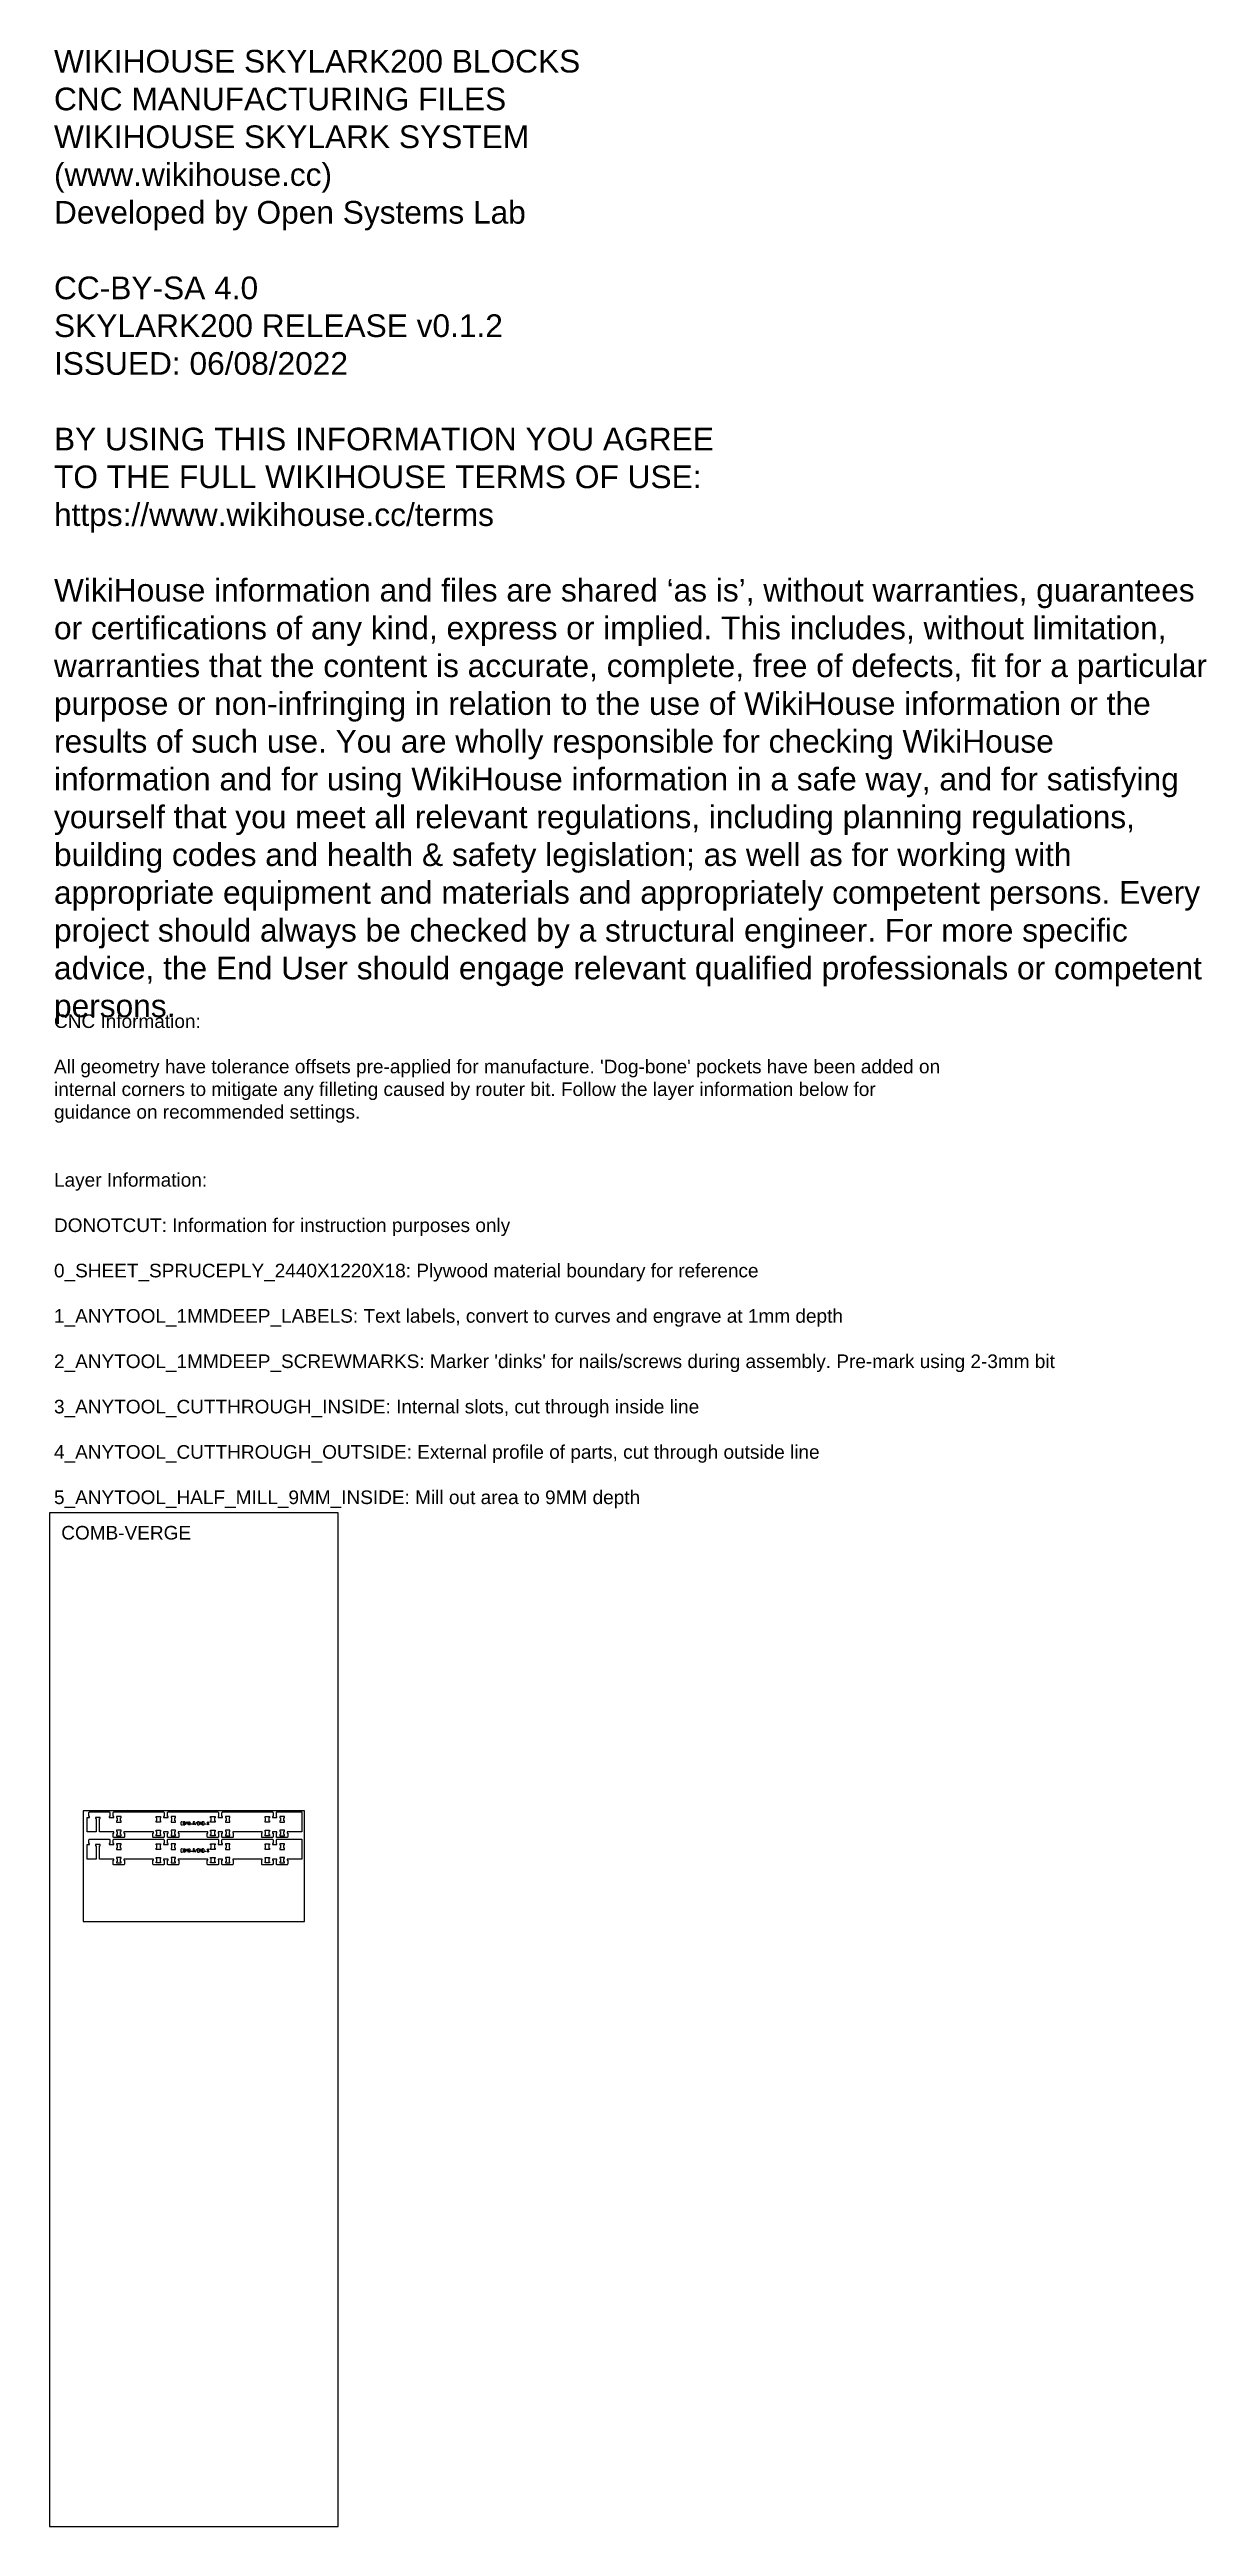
# Model space of a CAD drawing. Header units: millimetres. Extents: x 0 to 12757, y 0 to 27318.
import ezdxf

# ---------------------------------------------------------------- set-up
doc = ezdxf.new("R2010")
doc.units = ezdxf.units.MM
for name, color, linetype, true_color in [('0_SHEET_SPRUCEPLY_2440X122', 1, 'Continuous', 0xff0000), ('1_ANYTOOL_1MMDEEP_LABELS_S', 2, 'Continuous', 0xffff00), ('3_ANYTOOL_CUTTHROUGH_INSID', 4, 'Continuous', 0x00ffff), ('4_ANYTOOL_CUTTHROUGH_OUTSI', 5, 'Continuous', 0x0000ff), ('DONOTCUT', 7, 'Continuous', 0xffffff)]:
    doc.layers.add(name, color=color, linetype=linetype, true_color=true_color)
doc.styles.add('Arial', font='')
doc.styles.get('Arial').set_extended_font_data('Arial')

msp = doc.modelspace()

# ---------------------------------------------------------------- linework, layer by layer
at = {"layer": '0_SHEET_SPRUCEPLY_2440X122'}
msp.add_lwpolyline([(372, 7891), (372, 6671), (2812, 6671), (2812, 7891)], close=True, dxfattribs=at)
at = {"layer": '1_ANYTOOL_1MMDEEP_LABELS_S', "color": 2, "true_color": 0xffff00}
for points in [[(1465, 7773), (1455, 7773, 0.414214), (1449, 7767), (1449, 7743, 0.414214), (1455, 7737), (1465, 7737)], [(1533, 7757), (1543, 7757, -1), (1543, 7737), (1533, 7737), (1533, 7773), (1543, 7773, -1), (1543, 7757)], [(1583, 7753), (1593, 7753, 1), (1593, 7773), (1583, 7773), (1583, 7737)], [(1465, 7472), (1455, 7472, 0.414214), (1449, 7466), (1449, 7442, 0.414214), (1455, 7436), (1465, 7436)], [(1533, 7456), (1543, 7456, -1), (1543, 7436), (1533, 7436), (1533, 7472), (1543, 7472, -1), (1543, 7456)], [(1583, 7452), (1593, 7452, 1), (1593, 7472), (1583, 7472), (1583, 7436)]]:
    msp.add_lwpolyline(points, format="xyb", dxfattribs=at)
for points in [[(1473, 7747, 1), (1493, 7747), (1493, 7763, 1), (1473, 7763)], [(1696, 7773), (1684, 7773), (1684, 7737), (1696, 7737, 0.414214), (1704, 7745), (1704, 7765, 0.414214)], [(1473, 7446, 1), (1493, 7446), (1493, 7462, 1), (1473, 7462)], [(1696, 7472), (1684, 7472), (1684, 7436), (1696, 7436, 0.414214), (1704, 7444), (1704, 7464, 0.414214)]]:
    msp.add_lwpolyline(points, format="xyb", close=True, dxfattribs=at)
for points in [[(1501, 7737), (1501, 7773), (1513, 7753), (1525, 7773), (1525, 7737)], [(1561, 7749), (1577, 7749)], [(1603, 7737), (1595, 7753)], [(1608, 7737), (1624, 7773)], [(1648, 7773), (1632, 7773), (1632, 7737), (1648, 7737)], [(1644, 7757), (1632, 7757)], [(1656, 7737), (1656, 7773), (1676, 7737), (1676, 7773)], [(1712, 7749), (1728, 7749)], [(1733, 7773), (1757, 7737)], [(1757, 7773), (1733, 7737)], [(1501, 7436), (1501, 7472), (1513, 7452), (1525, 7472), (1525, 7436)], [(1561, 7448), (1577, 7448)], [(1603, 7436), (1595, 7452)], [(1608, 7436), (1624, 7472)], [(1648, 7472), (1632, 7472), (1632, 7436), (1648, 7436)], [(1644, 7456), (1632, 7456)], [(1656, 7436), (1656, 7472), (1676, 7436), (1676, 7472)], [(1712, 7448), (1728, 7448)], [(1757, 7472), (1733, 7436)], [(1733, 7472), (1757, 7436)]]:
    msp.add_lwpolyline(points, dxfattribs=at)
at = {"layer": '3_ANYTOOL_CUTTHROUGH_INSID', "color": 4, "true_color": 0x00ffff}
for points in [[(789, 7781), (783, 7781), (783, 7816), (789, 7816), (789, 7829), (740, 7829), (740, 7816), (746, 7816), (746, 7781), (740, 7781), (740, 7768), (789, 7768)], [(789, 7781), (783, 7781), (783, 7816), (789, 7816), (789, 7829), (740, 7829), (740, 7816), (746, 7816), (746, 7781), (740, 7781), (740, 7768), (789, 7768)], [(789, 7666), (789, 7679), (740, 7679), (740, 7666), (746, 7666), (746, 7631), (740, 7631), (740, 7618), (789, 7618), (789, 7631), (783, 7631), (783, 7666)], [(789, 7666), (789, 7679), (740, 7679), (740, 7666), (746, 7666), (746, 7631), (740, 7631), (740, 7618), (789, 7618), (789, 7631), (783, 7631), (783, 7666)], [(1176, 7781), (1182, 7781), (1182, 7816), (1176, 7816), (1176, 7829), (1225, 7829), (1225, 7816), (1219, 7816), (1219, 7781), (1225, 7781), (1225, 7768), (1176, 7768)], [(1176, 7781), (1182, 7781), (1182, 7816), (1176, 7816), (1176, 7829), (1225, 7829), (1225, 7816), (1219, 7816), (1219, 7781), (1225, 7781), (1225, 7768), (1176, 7768)], [(1176, 7666), (1176, 7679), (1225, 7679), (1225, 7666), (1219, 7666), (1219, 7631), (1225, 7631), (1225, 7618), (1176, 7618), (1176, 7631), (1182, 7631), (1182, 7666)], [(1176, 7666), (1176, 7679), (1225, 7679), (1225, 7666), (1219, 7666), (1219, 7631), (1225, 7631), (1225, 7618), (1176, 7618), (1176, 7631), (1182, 7631), (1182, 7666)], [(1389, 7781), (1383, 7781), (1383, 7816), (1389, 7816), (1389, 7829), (1340, 7829), (1340, 7816), (1346, 7816), (1346, 7781), (1340, 7781), (1340, 7768), (1389, 7768)], [(1389, 7781), (1383, 7781), (1383, 7816), (1389, 7816), (1389, 7829), (1340, 7829), (1340, 7816), (1346, 7816), (1346, 7781), (1340, 7781), (1340, 7768), (1389, 7768)], [(1389, 7666), (1389, 7679), (1340, 7679), (1340, 7666), (1346, 7666), (1346, 7631), (1340, 7631), (1340, 7618), (1389, 7618), (1389, 7631), (1383, 7631), (1383, 7666)], [(1389, 7666), (1389, 7679), (1340, 7679), (1340, 7666), (1346, 7666), (1346, 7631), (1340, 7631), (1340, 7618), (1389, 7618), (1389, 7631), (1383, 7631), (1383, 7666)], [(1776, 7781), (1782, 7781), (1782, 7816), (1776, 7816), (1776, 7829), (1825, 7829), (1825, 7816), (1819, 7816), (1819, 7781), (1825, 7781), (1825, 7768), (1776, 7768)], [(1776, 7781), (1782, 7781), (1782, 7816), (1776, 7816), (1776, 7829), (1825, 7829), (1825, 7816), (1819, 7816), (1819, 7781), (1825, 7781), (1825, 7768), (1776, 7768)], [(1776, 7666), (1776, 7679), (1825, 7679), (1825, 7666), (1819, 7666), (1819, 7631), (1825, 7631), (1825, 7618), (1776, 7618), (1776, 7631), (1782, 7631), (1782, 7666)], [(1776, 7666), (1776, 7679), (1825, 7679), (1825, 7666), (1819, 7666), (1819, 7631), (1825, 7631), (1825, 7618), (1776, 7618), (1776, 7631), (1782, 7631), (1782, 7666)], [(1989, 7781), (1983, 7781), (1983, 7816), (1989, 7816), (1989, 7829), (1940, 7829), (1940, 7816), (1946, 7816), (1946, 7781), (1940, 7781), (1940, 7768), (1989, 7768)], [(1989, 7781), (1983, 7781), (1983, 7816), (1989, 7816), (1989, 7829), (1940, 7829), (1940, 7816), (1946, 7816), (1946, 7781), (1940, 7781), (1940, 7768), (1989, 7768)], [(1989, 7666), (1989, 7679), (1940, 7679), (1940, 7666), (1946, 7666), (1946, 7631), (1940, 7631), (1940, 7618), (1989, 7618), (1989, 7631), (1983, 7631), (1983, 7666)], [(1989, 7666), (1989, 7679), (1940, 7679), (1940, 7666), (1946, 7666), (1946, 7631), (1940, 7631), (1940, 7618), (1989, 7618), (1989, 7631), (1983, 7631), (1983, 7666)], [(2376, 7781), (2382, 7781), (2382, 7816), (2376, 7816), (2376, 7829), (2425, 7829), (2425, 7816), (2419, 7816), (2419, 7781), (2425, 7781), (2425, 7768), (2376, 7768)], [(2376, 7781), (2382, 7781), (2382, 7816), (2376, 7816), (2376, 7829), (2425, 7829), (2425, 7816), (2419, 7816), (2419, 7781), (2425, 7781), (2425, 7768), (2376, 7768)], [(2376, 7666), (2376, 7679), (2425, 7679), (2425, 7666), (2419, 7666), (2419, 7631), (2425, 7631), (2425, 7618), (2376, 7618), (2376, 7631), (2382, 7631), (2382, 7666)], [(2376, 7666), (2376, 7679), (2425, 7679), (2425, 7666), (2419, 7666), (2419, 7631), (2425, 7631), (2425, 7618), (2376, 7618), (2376, 7631), (2382, 7631), (2382, 7666)], [(2589, 7781), (2583, 7781), (2583, 7816), (2589, 7816), (2589, 7829), (2540, 7829), (2540, 7816), (2546, 7816), (2546, 7781), (2540, 7781), (2540, 7768), (2589, 7768)], [(2589, 7781), (2583, 7781), (2583, 7816), (2589, 7816), (2589, 7829), (2540, 7829), (2540, 7816), (2546, 7816), (2546, 7781), (2540, 7781), (2540, 7768), (2589, 7768)], [(2589, 7666), (2589, 7679), (2540, 7679), (2540, 7666), (2546, 7666), (2546, 7631), (2540, 7631), (2540, 7618), (2589, 7618), (2589, 7631), (2583, 7631), (2583, 7666)], [(2589, 7666), (2589, 7679), (2540, 7679), (2540, 7666), (2546, 7666), (2546, 7631), (2540, 7631), (2540, 7618), (2589, 7618), (2589, 7631), (2583, 7631), (2583, 7666)], [(789, 7481), (783, 7481), (783, 7516), (789, 7516), (789, 7529), (740, 7529), (740, 7516), (746, 7516), (746, 7481), (740, 7481), (740, 7468), (789, 7468)], [(789, 7481), (783, 7481), (783, 7516), (789, 7516), (789, 7529), (740, 7529), (740, 7516), (746, 7516), (746, 7481), (740, 7481), (740, 7468), (789, 7468)], [(789, 7366), (789, 7379), (740, 7379), (740, 7366), (746, 7366), (746, 7331), (740, 7331), (740, 7318), (789, 7318), (789, 7331), (783, 7331), (783, 7366)], [(789, 7366), (789, 7379), (740, 7379), (740, 7366), (746, 7366), (746, 7331), (740, 7331), (740, 7318), (789, 7318), (789, 7331), (783, 7331), (783, 7366)], [(1176, 7481), (1182, 7481), (1182, 7516), (1176, 7516), (1176, 7529), (1225, 7529), (1225, 7516), (1219, 7516), (1219, 7481), (1225, 7481), (1225, 7468), (1176, 7468)], [(1176, 7481), (1182, 7481), (1182, 7516), (1176, 7516), (1176, 7529), (1225, 7529), (1225, 7516), (1219, 7516), (1219, 7481), (1225, 7481), (1225, 7468), (1176, 7468)], [(1176, 7366), (1176, 7379), (1225, 7379), (1225, 7366), (1219, 7366), (1219, 7331), (1225, 7331), (1225, 7318), (1176, 7318), (1176, 7331), (1182, 7331), (1182, 7366)], [(1176, 7366), (1176, 7379), (1225, 7379), (1225, 7366), (1219, 7366), (1219, 7331), (1225, 7331), (1225, 7318), (1176, 7318), (1176, 7331), (1182, 7331), (1182, 7366)], [(1389, 7481), (1383, 7481), (1383, 7516), (1389, 7516), (1389, 7529), (1340, 7529), (1340, 7516), (1346, 7516), (1346, 7481), (1340, 7481), (1340, 7468), (1389, 7468)], [(1389, 7481), (1383, 7481), (1383, 7516), (1389, 7516), (1389, 7529), (1340, 7529), (1340, 7516), (1346, 7516), (1346, 7481), (1340, 7481), (1340, 7468), (1389, 7468)], [(1389, 7366), (1389, 7379), (1340, 7379), (1340, 7366), (1346, 7366), (1346, 7331), (1340, 7331), (1340, 7318), (1389, 7318), (1389, 7331), (1383, 7331), (1383, 7366)], [(1389, 7366), (1389, 7379), (1340, 7379), (1340, 7366), (1346, 7366), (1346, 7331), (1340, 7331), (1340, 7318), (1389, 7318), (1389, 7331), (1383, 7331), (1383, 7366)], [(1776, 7481), (1782, 7481), (1782, 7516), (1776, 7516), (1776, 7529), (1825, 7529), (1825, 7516), (1819, 7516), (1819, 7481), (1825, 7481), (1825, 7468), (1776, 7468)], [(1776, 7481), (1782, 7481), (1782, 7516), (1776, 7516), (1776, 7529), (1825, 7529), (1825, 7516), (1819, 7516), (1819, 7481), (1825, 7481), (1825, 7468), (1776, 7468)], [(1776, 7366), (1776, 7379), (1825, 7379), (1825, 7366), (1819, 7366), (1819, 7331), (1825, 7331), (1825, 7318), (1776, 7318), (1776, 7331), (1782, 7331), (1782, 7366)], [(1776, 7366), (1776, 7379), (1825, 7379), (1825, 7366), (1819, 7366), (1819, 7331), (1825, 7331), (1825, 7318), (1776, 7318), (1776, 7331), (1782, 7331), (1782, 7366)], [(1989, 7481), (1983, 7481), (1983, 7516), (1989, 7516), (1989, 7529), (1940, 7529), (1940, 7516), (1946, 7516), (1946, 7481), (1940, 7481), (1940, 7468), (1989, 7468)], [(1989, 7481), (1983, 7481), (1983, 7516), (1989, 7516), (1989, 7529), (1940, 7529), (1940, 7516), (1946, 7516), (1946, 7481), (1940, 7481), (1940, 7468), (1989, 7468)], [(1989, 7366), (1989, 7379), (1940, 7379), (1940, 7366), (1946, 7366), (1946, 7331), (1940, 7331), (1940, 7318), (1989, 7318), (1989, 7331), (1983, 7331), (1983, 7366)], [(1989, 7366), (1989, 7379), (1940, 7379), (1940, 7366), (1946, 7366), (1946, 7331), (1940, 7331), (1940, 7318), (1989, 7318), (1989, 7331), (1983, 7331), (1983, 7366)], [(2376, 7481), (2382, 7481), (2382, 7516), (2376, 7516), (2376, 7529), (2425, 7529), (2425, 7516), (2419, 7516), (2419, 7481), (2425, 7481), (2425, 7468), (2376, 7468)], [(2376, 7481), (2382, 7481), (2382, 7516), (2376, 7516), (2376, 7529), (2425, 7529), (2425, 7516), (2419, 7516), (2419, 7481), (2425, 7481), (2425, 7468), (2376, 7468)], [(2376, 7366), (2376, 7379), (2425, 7379), (2425, 7366), (2419, 7366), (2419, 7331), (2425, 7331), (2425, 7318), (2376, 7318), (2376, 7331), (2382, 7331), (2382, 7366)], [(2376, 7366), (2376, 7379), (2425, 7379), (2425, 7366), (2419, 7366), (2419, 7331), (2425, 7331), (2425, 7318), (2376, 7318), (2376, 7331), (2382, 7331), (2382, 7366)], [(2589, 7481), (2583, 7481), (2583, 7516), (2589, 7516), (2589, 7529), (2540, 7529), (2540, 7516), (2546, 7516), (2546, 7481), (2540, 7481), (2540, 7468), (2589, 7468)], [(2589, 7481), (2583, 7481), (2583, 7516), (2589, 7516), (2589, 7529), (2540, 7529), (2540, 7516), (2546, 7516), (2546, 7481), (2540, 7481), (2540, 7468), (2589, 7468)], [(2589, 7366), (2589, 7379), (2540, 7379), (2540, 7366), (2546, 7366), (2546, 7331), (2540, 7331), (2540, 7318), (2589, 7318), (2589, 7331), (2583, 7331), (2583, 7366)], [(2589, 7366), (2589, 7379), (2540, 7379), (2540, 7366), (2546, 7366), (2546, 7331), (2540, 7331), (2540, 7318), (2589, 7318), (2589, 7331), (2583, 7331), (2583, 7366)]]:
    msp.add_lwpolyline(points, close=True, dxfattribs=at)
at = {"layer": '4_ANYTOOL_CUTTHROUGH_OUTSI', "color": 5, "true_color": 0x0000ff}
for points in [[(658, 7820), (707, 7820), (707, 7832), (701, 7832), (701, 7870), (701, 7870, -0.414214), (712, 7882), (1252, 7882, -0.414214), (1264, 7870), (1264, 7832), (1258, 7832), (1258, 7820), (1307, 7820), (1307, 7832), (1301, 7832), (1301, 7870), (1301, 7870, -0.198912), (1304, 7878, -0.198912), (1312, 7882), (1852, 7882, -0.198912), (1861, 7878, -0.198912), (1864, 7870), (1864, 7832), (1858, 7832), (1858, 7820), (1907, 7820), (1907, 7832), (1901, 7832), (1901, 7870), (1901, 7870, -0.198912), (1904, 7878, -0.198912), (1912, 7882), (2452, 7882, -0.198912), (2461, 7878, -0.198912), (2464, 7870), (2464, 7832), (2458, 7832), (2458, 7820), (2507, 7820), (2507, 7820), (2507, 7832), (2501, 7832), (2501, 7870), (2501, 7870, -0.414214), (2512, 7882), (2782, 7882), (2782, 7661), (2620, 7661), (2620, 7648), (2626, 7648), (2626, 7608), (2626, 7608, -0.414214), (2614, 7597), (2512, 7597), (2512, 7597), (2512, 7597), (2512, 7597), (2511, 7597), (2511, 7597), (2511, 7597), (2511, 7597), (2510, 7597), (2510, 7597), (2510, 7597), (2509, 7597), (2509, 7597), (2509, 7597), (2509, 7597), (2508, 7597), (2508, 7597), (2508, 7598), (2508, 7598), (2507, 7598), (2507, 7598), (2507, 7598), (2507, 7598), (2506, 7598), (2506, 7599), (2506, 7599), (2506, 7599), (2505, 7599), (2505, 7599), (2505, 7599), (2505, 7600), (2504, 7600), (2504, 7600), (2504, 7600), (2504, 7601), (2504, 7601), (2503, 7601), (2503, 7601), (2503, 7601), (2503, 7602), (2503, 7602), (2502, 7602), (2502, 7602), (2502, 7603), (2502, 7603), (2502, 7603), (2502, 7604), (2502, 7604), (2502, 7604), (2501, 7604), (2501, 7605), (2501, 7605), (2501, 7605), (2501, 7605), (2501, 7606), (2501, 7606), (2501, 7606), (2501, 7607), (2501, 7607), (2501, 7607), (2501, 7607), (2501, 7608), (2501, 7608), (2501, 7608), (2501, 7608), (2501, 7648), (2507, 7648), (2507, 7661), (2458, 7661), (2458, 7648), (2464, 7648), (2464, 7608), (2464, 7608), (2464, 7608), (2464, 7608), (2464, 7608), (2464, 7607), (2464, 7607), (2464, 7607), (2464, 7607), (2464, 7606), (2464, 7606), (2464, 7606), (2464, 7605), (2464, 7605), (2464, 7605), (2464, 7605), (2463, 7604), (2463, 7604), (2463, 7604), (2463, 7604), (2463, 7603), (2463, 7603), (2463, 7603), (2463, 7602), (2462, 7602), (2462, 7602), (2462, 7602), (2462, 7601), (2462, 7601), (2462, 7601), (2461, 7601), (2461, 7601), (2461, 7600), (2461, 7600), (2461, 7600), (2460, 7600), (2460, 7599), (2460, 7599), (2460, 7599), (2459, 7599), (2459, 7599), (2459, 7599), (2459, 7598), (2458, 7598), (2458, 7598), (2458, 7598), (2458, 7598), (2457, 7598), (2457, 7598), (2457, 7597), (2456, 7597), (2456, 7597), (2456, 7597), (2456, 7597), (2455, 7597), (2455, 7597), (2455, 7597), (2455, 7597), (2454, 7597), (2454, 7597), (2454, 7597), (2453, 7597), (2453, 7597), (2453, 7597), (2453, 7597), (2452, 7597), (2350, 7597, -0.414214), (2339, 7608), (2339, 7648), (2345, 7648), (2345, 7661), (2020, 7661), (2020, 7648), (2026, 7648), (2026, 7608), (2026, 7608, -0.414214), (2014, 7597), (1912, 7597), (1912, 7597), (1912, 7597), (1912, 7597), (1911, 7597), (1911, 7597), (1911, 7597), (1911, 7597), (1910, 7597), (1910, 7597), (1910, 7597), (1909, 7597), (1909, 7597), (1909, 7597), (1909, 7597), (1908, 7597), (1908, 7597), (1908, 7598), (1908, 7598), (1907, 7598), (1907, 7598), (1907, 7598), (1907, 7598), (1906, 7598), (1906, 7599), (1906, 7599), (1906, 7599), (1905, 7599), (1905, 7599), (1905, 7599), (1905, 7600), (1904, 7600), (1904, 7600), (1904, 7600), (1904, 7601), (1904, 7601), (1903, 7601), (1903, 7601), (1903, 7601), (1903, 7602), (1903, 7602), (1902, 7602), (1902, 7602), (1902, 7603), (1902, 7603), (1902, 7603), (1902, 7604), (1902, 7604), (1902, 7604), (1901, 7604), (1901, 7605), (1901, 7605), (1901, 7605), (1901, 7605), (1901, 7606), (1901, 7606), (1901, 7606), (1901, 7607), (1901, 7607), (1901, 7607), (1901, 7607), (1901, 7608), (1901, 7608), (1901, 7608), (1901, 7608), (1901, 7648), (1907, 7648), (1907, 7661), (1858, 7661), (1858, 7648), (1864, 7648), (1864, 7608), (1864, 7608), (1864, 7608), (1864, 7608), (1864, 7608), (1864, 7607), (1864, 7607), (1864, 7607), (1864, 7607), (1864, 7606), (1864, 7606), (1864, 7606), (1864, 7605), (1864, 7605), (1864, 7605), (1864, 7605), (1863, 7604), (1863, 7604), (1863, 7604), (1863, 7604), (1863, 7603), (1863, 7603), (1863, 7603), (1863, 7602), (1862, 7602), (1862, 7602), (1862, 7602), (1862, 7601), (1862, 7601), (1862, 7601), (1861, 7601), (1861, 7601), (1861, 7600), (1861, 7600), (1861, 7600), (1860, 7600), (1860, 7599), (1860, 7599), (1860, 7599), (1859, 7599), (1859, 7599), (1859, 7599), (1859, 7598), (1858, 7598), (1858, 7598), (1858, 7598), (1858, 7598), (1857, 7598), (1857, 7598), (1857, 7597), (1856, 7597), (1856, 7597), (1856, 7597), (1856, 7597), (1855, 7597), (1855, 7597), (1855, 7597), (1855, 7597), (1854, 7597), (1854, 7597), (1854, 7597), (1853, 7597), (1853, 7597), (1853, 7597), (1853, 7597), (1852, 7597), (1750, 7597, -0.414214), (1739, 7608), (1739, 7648), (1745, 7648), (1745, 7661), (1420, 7661), (1420, 7648), (1426, 7648), (1426, 7608), (1426, 7608, -0.414214), (1414, 7597), (1312, 7597), (1312, 7597), (1312, 7597), (1312, 7597), (1311, 7597), (1311, 7597), (1311, 7597), (1311, 7597), (1310, 7597), (1310, 7597), (1310, 7597), (1309, 7597), (1309, 7597), (1309, 7597), (1309, 7597), (1308, 7597), (1308, 7597), (1308, 7598), (1308, 7598), (1307, 7598), (1307, 7598), (1307, 7598), (1307, 7598), (1306, 7598), (1306, 7599), (1306, 7599), (1306, 7599), (1305, 7599), (1305, 7599), (1305, 7599), (1305, 7600), (1304, 7600), (1304, 7600), (1304, 7600), (1304, 7601), (1304, 7601), (1303, 7601), (1303, 7601), (1303, 7601), (1303, 7602), (1303, 7602), (1302, 7602), (1302, 7602), (1302, 7603), (1302, 7603), (1302, 7603), (1302, 7604), (1302, 7604), (1302, 7604), (1301, 7604), (1301, 7605), (1301, 7605), (1301, 7605), (1301, 7605), (1301, 7606), (1301, 7606), (1301, 7606), (1301, 7607), (1301, 7607), (1301, 7607), (1301, 7607), (1301, 7608), (1301, 7608), (1301, 7608), (1301, 7608), (1301, 7648), (1307, 7648), (1307, 7661), (1258, 7661), (1258, 7648), (1264, 7648), (1264, 7608), (1264, 7608), (1264, 7608), (1264, 7608), (1264, 7608), (1264, 7607), (1264, 7607), (1264, 7607), (1264, 7607), (1264, 7606), (1264, 7606), (1264, 7606), (1264, 7605), (1264, 7605), (1264, 7605), (1264, 7605), (1263, 7604), (1263, 7604), (1263, 7604), (1263, 7604), (1263, 7603), (1263, 7603), (1263, 7603), (1263, 7602), (1262, 7602), (1262, 7602), (1262, 7602), (1262, 7601), (1262, 7601), (1262, 7601), (1261, 7601), (1261, 7601), (1261, 7600), (1261, 7600), (1261, 7600), (1260, 7600), (1260, 7599), (1260, 7599), (1260, 7599), (1259, 7599), (1259, 7599), (1259, 7599), (1259, 7598), (1258, 7598), (1258, 7598), (1258, 7598), (1258, 7598), (1257, 7598), (1257, 7598), (1257, 7597), (1256, 7597), (1256, 7597), (1256, 7597), (1256, 7597), (1255, 7597), (1255, 7597), (1255, 7597), (1255, 7597), (1254, 7597), (1254, 7597), (1254, 7597), (1253, 7597), (1253, 7597), (1253, 7597), (1253, 7597), (1252, 7597), (1150, 7597, -0.414214), (1139, 7608), (1139, 7648), (1145, 7648), (1145, 7661), (820, 7661), (820, 7648), (826, 7648), (826, 7608), (826, 7608, -0.414214), (814, 7597), (712, 7597), (712, 7597), (712, 7597), (712, 7597), (711, 7597), (711, 7597), (711, 7597), (711, 7597), (710, 7597), (710, 7597), (710, 7597), (709, 7597), (709, 7597), (709, 7597), (709, 7597), (708, 7597), (708, 7597), (708, 7598), (708, 7598), (707, 7598), (707, 7598), (707, 7598), (707, 7598), (706, 7598), (706, 7599), (706, 7599), (706, 7599), (705, 7599), (705, 7599), (705, 7599), (705, 7600), (704, 7600), (704, 7600), (704, 7600), (704, 7601), (704, 7601), (703, 7601), (703, 7601), (703, 7601), (703, 7602), (703, 7602), (702, 7602), (702, 7602), (702, 7603), (702, 7603), (702, 7603), (702, 7604), (702, 7604), (702, 7604), (701, 7604), (701, 7605), (701, 7605), (701, 7605), (701, 7605), (701, 7606), (701, 7606), (701, 7606), (701, 7607), (701, 7607), (701, 7607), (701, 7607), (701, 7608), (701, 7608), (701, 7608), (701, 7608), (701, 7648), (707, 7648), (707, 7661), (551, 7661), (551, 7808), (557, 7808), (557, 7820), (508, 7820), (508, 7808), (514, 7808), (514, 7660), (415, 7660), (415, 7660), (415, 7820), (439, 7820), (439, 7832), (433, 7832), (433, 7870), (433, 7870, -0.414214), (444, 7882), (652, 7882), (653, 7882), (653, 7882), (653, 7882), (653, 7882), (654, 7882), (654, 7882), (654, 7882), (655, 7882), (655, 7882), (655, 7882), (655, 7882), (656, 7881), (656, 7881), (656, 7881), (656, 7881), (657, 7881), (657, 7881), (657, 7881), (658, 7881), (658, 7881), (658, 7880), (658, 7880), (659, 7880), (659, 7880), (659, 7880), (659, 7880), (660, 7880), (660, 7879), (660, 7879), (660, 7879), (660, 7879), (661, 7879), (661, 7878), (661, 7878), (661, 7878), (662, 7878), (662, 7877), (662, 7877), (662, 7877), (662, 7877), (662, 7876), (663, 7876), (663, 7876), (663, 7876), (663, 7875), (663, 7875), (663, 7875), (663, 7875), (663, 7874), (664, 7874), (664, 7874), (664, 7873), (664, 7873), (664, 7873), (664, 7873), (664, 7872), (664, 7872), (664, 7872), (664, 7872), (664, 7871), (664, 7871), (664, 7871), (664, 7871), (664, 7870), (664, 7832), (658, 7832), (658, 7820), (658, 7820), (658, 7820)], [(658, 7520), (707, 7520), (707, 7532), (701, 7532), (701, 7570), (701, 7570, -0.414214), (712, 7582), (1252, 7582, -0.414214), (1264, 7570), (1264, 7532), (1258, 7532), (1258, 7520), (1307, 7520), (1307, 7532), (1301, 7532), (1301, 7570), (1301, 7570, -0.198912), (1304, 7579, -0.198912), (1312, 7582), (1852, 7582, -0.198912), (1861, 7579, -0.198912), (1864, 7570), (1864, 7532), (1858, 7532), (1858, 7520), (1907, 7520), (1907, 7532), (1901, 7532), (1901, 7570), (1901, 7570, -0.198912), (1904, 7579, -0.198912), (1912, 7582), (2452, 7582, -0.198912), (2461, 7579, -0.198912), (2464, 7570), (2464, 7532), (2458, 7532), (2458, 7520), (2507, 7520), (2507, 7520), (2507, 7532), (2501, 7532), (2501, 7570), (2501, 7570, -0.414214), (2512, 7582), (2782, 7582), (2782, 7361), (2620, 7361), (2620, 7348), (2626, 7348), (2626, 7309), (2626, 7309, -0.414214), (2614, 7297), (2512, 7297), (2512, 7297), (2512, 7297), (2512, 7297), (2511, 7297), (2511, 7297), (2511, 7297), (2511, 7297), (2510, 7297), (2510, 7297), (2510, 7297), (2509, 7297), (2509, 7297), (2509, 7297), (2509, 7298), (2508, 7298), (2508, 7298), (2508, 7298), (2508, 7298), (2507, 7298), (2507, 7298), (2507, 7298), (2507, 7299), (2506, 7299), (2506, 7299), (2506, 7299), (2506, 7299), (2505, 7299), (2505, 7300), (2505, 7300), (2505, 7300), (2504, 7300), (2504, 7300), (2504, 7301), (2504, 7301), (2504, 7301), (2503, 7301), (2503, 7301), (2503, 7302), (2503, 7302), (2503, 7302), (2502, 7302), (2502, 7303), (2502, 7303), (2502, 7303), (2502, 7304), (2502, 7304), (2502, 7304), (2502, 7304), (2501, 7305), (2501, 7305), (2501, 7305), (2501, 7305), (2501, 7306), (2501, 7306), (2501, 7306), (2501, 7307), (2501, 7307), (2501, 7307), (2501, 7307), (2501, 7308), (2501, 7308), (2501, 7308), (2501, 7308), (2501, 7309), (2501, 7348), (2507, 7348), (2507, 7361), (2458, 7361), (2458, 7348), (2464, 7348), (2464, 7309), (2464, 7309), (2464, 7308), (2464, 7308), (2464, 7308), (2464, 7308), (2464, 7307), (2464, 7307), (2464, 7307), (2464, 7307), (2464, 7306), (2464, 7306), (2464, 7306), (2464, 7305), (2464, 7305), (2464, 7305), (2463, 7305), (2463, 7304), (2463, 7304), (2463, 7304), (2463, 7304), (2463, 7303), (2463, 7303), (2463, 7303), (2462, 7302), (2462, 7302), (2462, 7302), (2462, 7302), (2462, 7301), (2462, 7301), (2461, 7301), (2461, 7301), (2461, 7301), (2461, 7300), (2461, 7300), (2460, 7300), (2460, 7300), (2460, 7300), (2460, 7299), (2459, 7299), (2459, 7299), (2459, 7299), (2459, 7299), (2458, 7299), (2458, 7298), (2458, 7298), (2458, 7298), (2457, 7298), (2457, 7298), (2457, 7298), (2456, 7298), (2456, 7298), (2456, 7297), (2456, 7297), (2455, 7297), (2455, 7297), (2455, 7297), (2455, 7297), (2454, 7297), (2454, 7297), (2454, 7297), (2453, 7297), (2453, 7297), (2453, 7297), (2453, 7297), (2452, 7297), (2350, 7297, -0.414214), (2339, 7309), (2339, 7348), (2345, 7348), (2345, 7361), (2020, 7361), (2020, 7348), (2026, 7348), (2026, 7309), (2026, 7309, -0.414214), (2014, 7297), (1912, 7297), (1912, 7297), (1912, 7297), (1912, 7297), (1911, 7297), (1911, 7297), (1911, 7297), (1911, 7297), (1910, 7297), (1910, 7297), (1910, 7297), (1909, 7297), (1909, 7297), (1909, 7297), (1909, 7298), (1908, 7298), (1908, 7298), (1908, 7298), (1908, 7298), (1907, 7298), (1907, 7298), (1907, 7298), (1907, 7299), (1906, 7299), (1906, 7299), (1906, 7299), (1906, 7299), (1905, 7299), (1905, 7300), (1905, 7300), (1905, 7300), (1904, 7300), (1904, 7300), (1904, 7301), (1904, 7301), (1904, 7301), (1903, 7301), (1903, 7301), (1903, 7302), (1903, 7302), (1903, 7302), (1902, 7302), (1902, 7303), (1902, 7303), (1902, 7303), (1902, 7304), (1902, 7304), (1902, 7304), (1902, 7304), (1901, 7305), (1901, 7305), (1901, 7305), (1901, 7305), (1901, 7306), (1901, 7306), (1901, 7306), (1901, 7307), (1901, 7307), (1901, 7307), (1901, 7307), (1901, 7308), (1901, 7308), (1901, 7308), (1901, 7308), (1901, 7309), (1901, 7348), (1907, 7348), (1907, 7361), (1858, 7361), (1858, 7348), (1864, 7348), (1864, 7309), (1864, 7309), (1864, 7308), (1864, 7308), (1864, 7308), (1864, 7308), (1864, 7307), (1864, 7307), (1864, 7307), (1864, 7307), (1864, 7306), (1864, 7306), (1864, 7306), (1864, 7305), (1864, 7305), (1864, 7305), (1863, 7305), (1863, 7304), (1863, 7304), (1863, 7304), (1863, 7304), (1863, 7303), (1863, 7303), (1863, 7303), (1862, 7302), (1862, 7302), (1862, 7302), (1862, 7302), (1862, 7301), (1862, 7301), (1861, 7301), (1861, 7301), (1861, 7301), (1861, 7300), (1861, 7300), (1860, 7300), (1860, 7300), (1860, 7300), (1860, 7299), (1859, 7299), (1859, 7299), (1859, 7299), (1859, 7299), (1858, 7299), (1858, 7298), (1858, 7298), (1858, 7298), (1857, 7298), (1857, 7298), (1857, 7298), (1856, 7298), (1856, 7298), (1856, 7297), (1856, 7297), (1855, 7297), (1855, 7297), (1855, 7297), (1855, 7297), (1854, 7297), (1854, 7297), (1854, 7297), (1853, 7297), (1853, 7297), (1853, 7297), (1853, 7297), (1852, 7297), (1750, 7297, -0.414214), (1739, 7309), (1739, 7348), (1745, 7348), (1745, 7361), (1420, 7361), (1420, 7348), (1426, 7348), (1426, 7309), (1426, 7309, -0.414214), (1414, 7297), (1312, 7297), (1312, 7297), (1312, 7297), (1312, 7297), (1311, 7297), (1311, 7297), (1311, 7297), (1311, 7297), (1310, 7297), (1310, 7297), (1310, 7297), (1309, 7297), (1309, 7297), (1309, 7297), (1309, 7298), (1308, 7298), (1308, 7298), (1308, 7298), (1308, 7298), (1307, 7298), (1307, 7298), (1307, 7298), (1307, 7299), (1306, 7299), (1306, 7299), (1306, 7299), (1306, 7299), (1305, 7299), (1305, 7300), (1305, 7300), (1305, 7300), (1304, 7300), (1304, 7300), (1304, 7301), (1304, 7301), (1304, 7301), (1303, 7301), (1303, 7301), (1303, 7302), (1303, 7302), (1303, 7302), (1302, 7302), (1302, 7303), (1302, 7303), (1302, 7303), (1302, 7304), (1302, 7304), (1302, 7304), (1302, 7304), (1301, 7305), (1301, 7305), (1301, 7305), (1301, 7305), (1301, 7306), (1301, 7306), (1301, 7306), (1301, 7307), (1301, 7307), (1301, 7307), (1301, 7307), (1301, 7308), (1301, 7308), (1301, 7308), (1301, 7308), (1301, 7309), (1301, 7348), (1307, 7348), (1307, 7361), (1258, 7361), (1258, 7348), (1264, 7348), (1264, 7309), (1264, 7309), (1264, 7308), (1264, 7308), (1264, 7308), (1264, 7308), (1264, 7307), (1264, 7307), (1264, 7307), (1264, 7307), (1264, 7306), (1264, 7306), (1264, 7306), (1264, 7305), (1264, 7305), (1264, 7305), (1263, 7305), (1263, 7304), (1263, 7304), (1263, 7304), (1263, 7304), (1263, 7303), (1263, 7303), (1263, 7303), (1262, 7302), (1262, 7302), (1262, 7302), (1262, 7302), (1262, 7301), (1262, 7301), (1261, 7301), (1261, 7301), (1261, 7301), (1261, 7300), (1261, 7300), (1260, 7300), (1260, 7300), (1260, 7300), (1260, 7299), (1259, 7299), (1259, 7299), (1259, 7299), (1259, 7299), (1258, 7299), (1258, 7298), (1258, 7298), (1258, 7298), (1257, 7298), (1257, 7298), (1257, 7298), (1256, 7298), (1256, 7298), (1256, 7297), (1256, 7297), (1255, 7297), (1255, 7297), (1255, 7297), (1255, 7297), (1254, 7297), (1254, 7297), (1254, 7297), (1253, 7297), (1253, 7297), (1253, 7297), (1253, 7297), (1252, 7297), (1150, 7297, -0.414214), (1139, 7309), (1139, 7348), (1145, 7348), (1145, 7361), (820, 7361), (820, 7348), (826, 7348), (826, 7309), (826, 7309, -0.414214), (814, 7297), (712, 7297), (712, 7297), (712, 7297), (712, 7297), (711, 7297), (711, 7297), (711, 7297), (711, 7297), (710, 7297), (710, 7297), (710, 7297), (709, 7297), (709, 7297), (709, 7297), (709, 7298), (708, 7298), (708, 7298), (708, 7298), (708, 7298), (707, 7298), (707, 7298), (707, 7298), (707, 7299), (706, 7299), (706, 7299), (706, 7299), (706, 7299), (705, 7299), (705, 7300), (705, 7300), (705, 7300), (704, 7300), (704, 7300), (704, 7301), (704, 7301), (704, 7301), (703, 7301), (703, 7301), (703, 7302), (703, 7302), (703, 7302), (702, 7302), (702, 7303), (702, 7303), (702, 7303), (702, 7304), (702, 7304), (702, 7304), (702, 7304), (701, 7305), (701, 7305), (701, 7305), (701, 7305), (701, 7306), (701, 7306), (701, 7306), (701, 7307), (701, 7307), (701, 7307), (701, 7307), (701, 7308), (701, 7308), (701, 7308), (701, 7308), (701, 7309), (701, 7348), (707, 7348), (707, 7361), (551, 7361), (551, 7508), (557, 7508), (557, 7520), (508, 7520), (508, 7508), (514, 7508), (514, 7360), (415, 7360), (415, 7360), (415, 7520), (439, 7520), (439, 7532), (433, 7532), (433, 7570), (433, 7570, -0.414214), (444, 7582), (652, 7582), (653, 7582), (653, 7582), (653, 7582), (653, 7582), (654, 7582), (654, 7582), (654, 7582), (655, 7582), (655, 7582), (655, 7582), (655, 7582), (656, 7582), (656, 7582), (656, 7582), (656, 7581), (657, 7581), (657, 7581), (657, 7581), (658, 7581), (658, 7581), (658, 7581), (658, 7581), (659, 7580), (659, 7580), (659, 7580), (659, 7580), (660, 7580), (660, 7580), (660, 7579), (660, 7579), (660, 7579), (661, 7579), (661, 7579), (661, 7578), (661, 7578), (662, 7578), (662, 7578), (662, 7577), (662, 7577), (662, 7577), (662, 7577), (663, 7576), (663, 7576), (663, 7576), (663, 7576), (663, 7575), (663, 7575), (663, 7575), (663, 7575), (664, 7574), (664, 7574), (664, 7574), (664, 7573), (664, 7573), (664, 7573), (664, 7573), (664, 7572), (664, 7572), (664, 7572), (664, 7572), (664, 7571), (664, 7571), (664, 7571), (664, 7571), (664, 7532), (658, 7532), (658, 7520), (658, 7520), (658, 7520)]]:
    msp.add_lwpolyline(points, format="xyb", dxfattribs=at)
at = {"layer": 'DONOTCUT'}
msp.add_lwpolyline([(0, 0), (3183, 0), (3183, 11179), (0, 11179)], close=True, dxfattribs=at)

# ---------------------------------------------------------------- texts
at = {"layer": 'DONOTCUT', "attachment_point": 1, "style": 'Arial'}
for s, insert, char_height, width in [('{\\fArial;WIKIHOUSE SKYLARK200 BLOCKS}\\P{\\fArial;CNC MANUFACTURING FILES}\\P{\\fArial;WIKIHOUSE SKYLARK SYSTEM}\\P{\\fArial;(www.wikihouse.cc)}\\P{\\fArial;Developed by Open Systems Lab}\\P\\P{\\fArial;CC-BY-SA 4.0}\\P{\\fArial;SKYLARK200 RELEASE v0.1.2}\\P{\\fArial;ISSUED: 06/08/2022}\\P\\P{\\fArial;BY USING THIS INFORMATION YOU AGREE }\\P{\\fArial;TO THE FULL WIKIHOUSE TERMS OF USE:}\\P{\\fArial;https://www.wikihouse.cc/terms}\\P\\P{\\fArial;WikiHouse information and files are shared }{\\fArial;‘as is}{\\fArial;’, without warranties, guarantees }\\P{\\fArial;or certifications of any kind, express or implied. This includes, without limitation, }\\P{\\fArial;warranties that the content is accurate, complete, free of defects, fit for a particular }\\P{\\fArial;purpose or non-infringing in relation to the use of WikiHouse information or the }\\P{\\fArial;results of such use. You are wholly responsible for checking WikiHouse }\\P{\\fArial;information and for using WikiHouse information in a safe way, and for satisfying }\\P{\\fArial;yourself that you meet all relevant regulations, including planning regulations, }\\P{\\fArial;building codes and health & safety legislation; as well as for working with }\\P{\\fArial;appropriate equipment and materials and appropriately competent persons. Every }\\P{\\fArial;project should always be checked by a structural engineer. For more specific }\\P{\\fArial;advice, the End User should engage relevant qualified professionals or competent }\\P{\\fArial;persons.}\\P', (49, 27315), 250, 12895.38), ("{\\fArial;CNC Information:}\\P\\P{\\fArial;All geometry have tolerance offsets pre-applied for manufacture. 'Dog-bone' pockets have been added on}\\P{\\fArial;internal corners to mitigate any filleting caused by router bit. Follow the layer information below for}\\P{\\fArial;guidance on recommended settings.}\\P\\P\\P{\\fArial;Layer Information:}\\P\\P{\\fArial;DONOTCUT: Information for instruction purposes only}\\P\\P{\\fArial;0_SHEET_SPRUCEPLY_2440X1220X18: Plywood material boundary for reference}\\P\\P{\\fArial;1_ANYTOOL_1MMDEEP_LABELS: Text labels, convert to curves and engrave at 1mm depth}\\P\\P{\\fArial;2_ANYTOOL_1MMDEEP_SCREWMARKS: Marker 'dinks' for nails/screws during assembly. Pre-mark using 2-3mm bit}\\P\\P{\\fArial;3_ANYTOOL_CUTTHROUGH_INSIDE: Internal slots, cut through inside line}\\P\\P{\\fArial;4_ANYTOOL_CUTTHROUGH_OUTSIDE: External profile of parts, cut through outside line}\\P\\P{\\fArial;5_ANYTOOL_HALF_MILL_9MM_INSIDE: Mill out area to 9MM depth}", (49, 16677), 150, 22265.22), ('COMB-VERGE', (129, 11035, 0), 150, 3130.43)]:
    msp.add_mtext(s, dxfattribs=dict(at, insert=insert, char_height=char_height, width=width))

doc.saveas('drawing.dxf')
